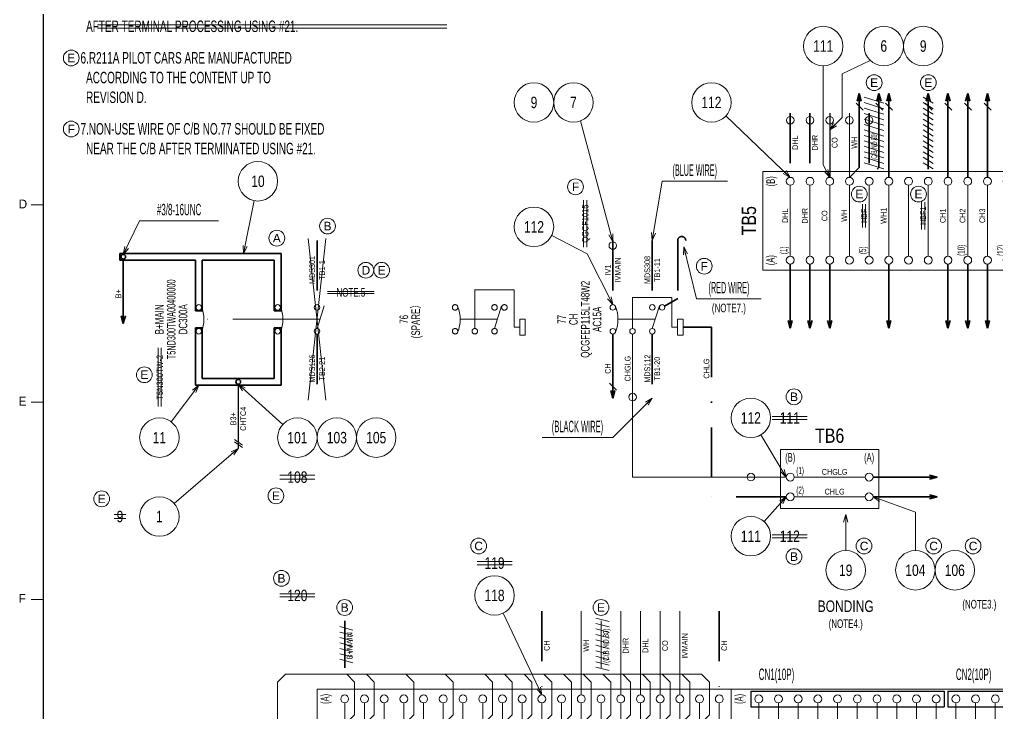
# Model space of a CAD drawing. Header units: millimetres. Extents: x 10 to 832, y 7 to 590.
# Drawn here: x 29.5 to 277.5, y 255.1 to 431 of the extents above; entities that cross this region are included whole.
import ezdxf
from ezdxf.enums import TextEntityAlignment as Align

# ---------------------------------------------------------------- set-up
doc = ezdxf.new("R2010")
doc.units = ezdxf.units.MM
for name, pattern in [('DASHDOT', [25.3, 12.7, -6.3, 0, -6.3]), ('DASHED', [19, 12.7, -6.3]), ('DIVIDE', [31.6, 12.7, -6.3, 0, -6.3, 0, -6.3])]:
    doc.linetypes.add(name, pattern=pattern)
for name, color, linetype in [('GR1_02', 7, 'Continuous'), ('GR1_03', 7, 'Continuous'), ('GR1_04', 7, 'Continuous'), ('GR1_05', 7, 'Continuous'), ('GR1_15', 7, 'Continuous'), ('GR1_16', 7, 'Continuous'), ('図面枠B6M', 7, 'Continuous'), ('表題、部品表_01', 7, 'Continuous')]:
    doc.layers.add(name, color=color, linetype=linetype)
doc.styles.add('HG丸ｺﾞｼｯｸM-PRO', font='')
doc.styles.get('HG丸ｺﾞｼｯｸM-PRO').set_extended_font_data('HG丸ｺﾞｼｯｸM-PRO')

# ---------------------------------------------------------------- blocks, each defined once
blk = doc.blocks.new('BLKF023')
at = {"layer": '図面枠B6M', "color": 2, "linetype": 'Continuous', "lineweight": 25}
blk.add_line((35.5, 584), (35.5, 15), dxfattribs=at)
at = {"layer": '図面枠B6M', "color": 4, "linetype": 'Continuous', "lineweight": 13}
for p, q in [((32.5, 384), (35.5, 384)), ((32.5, 334), (35.5, 334)), ((32.5, 284), (35.5, 284))]:
    blk.add_line(p, q, dxfattribs=at)
at = {"layer": '図面枠B6M', "color": 4, "linetype": 'Continuous', "lineweight": 13, "style": 'HG丸ｺﾞｼｯｸM-PRO'}
for s, width, p in [('D', 1.002334, (29.29, 382.45)), ('E', 1.001589, (29.29, 332.45)), ('F', 0.998986, (29.29, 282.45))]:
    blk.add_text(s, height=2.25, dxfattribs=dict(at, width=width)).set_placement(p, align=Align.BOTTOM_LEFT)
blk = doc.blocks.new('FXTIP_ARROW_S')
at = {"color": 0, "linetype": 'Continuous', "lineweight": -2}
for q in [(-1, 0), (-0.97, 0.26), (-0.97, -0.26)]:
    blk.add_line((0, 0), q, dxfattribs=at)
blk = doc.blocks.new('FXTIP_ARROW_E')
at = {"color": 0, "linetype": 'Continuous', "lineweight": -2}
for q in [(-1, 0), (-0.97, 0.26), (-0.97, -0.26)]:
    blk.add_line((0, 0), q, dxfattribs=at)
blk = doc.blocks.new('BLKF118')
at = {"layer": 'GR1_02', "color": 4, "linetype": 'Continuous', "lineweight": 13}
for p, q in [((222.5, 322), (247.5, 322)), ((222.5, 307.04), (222.5, 322)), ((247.5, 307.04), (247.5, 322)), ((226, 315), (244, 315)), ((226, 310), (244, 310)), ((222.5, 307.04), (247.5, 307.04))]:
    blk.add_line(p, q, dxfattribs=at)
for centre in [(225, 315), (245, 315), (225, 310), (245, 310)]:
    blk.add_circle(centre, 1, dxfattribs=at)
at = {"layer": 'GR1_02', "color": 3, "linetype": 'Continuous', "lineweight": 35, "style": 'HG丸ｺﾞｼｯｸM-PRO', "width": 0.521222}
for s, p in [('(1)', (227.5, 316.67)), ('(2)', (227.5, 311.67))]:
    blk.add_text(s, height=1.818, dxfattribs=at).set_placement(p, align=Align.MIDDLE_CENTER)
blk = doc.blocks.new('BLKF119')
at = {"layer": 'GR1_02', "color": 4, "linetype": 'DASHED', "lineweight": 13}
for p, q in [((195, 360.5), (184.94, 360.5)), ((185, 352.68), (185, 360.5)), ((195, 353), (195, 360.5)), ((196.4, 353), (195, 353))]:
    blk.add_line(p, q, dxfattribs=at)
at = {"layer": 'GR1_02', "color": 4, "linetype": 'Continuous', "lineweight": 13}
for p, q in [((196.4, 355), (196.4, 351)), ((196.4, 355), (197.8, 355)), ((197.8, 355), (197.8, 351)), ((196.4, 351), (197.8, 351))]:
    blk.add_line(p, q, dxfattribs=at)
blk.add_circle((185, 351.98), 0.701, dxfattribs=at)
blk = doc.blocks.new('BLKF120')
at = {"layer": 'GR1_02', "color": 4, "linetype": 'Continuous', "lineweight": 13}
blk.add_line((190, 352.68), (191.8, 358.39), dxfattribs=at)
at = {"layer": 'GR1_02', "color": 4, "linetype": 'DASHDOT', "lineweight": 13}
blk.add_line((190.73, 355), (181.31, 355), dxfattribs=at)
at = {"layer": 'GR1_02', "color": 4, "linetype": 'Continuous', "lineweight": 13}
for centre in [(180, 358.02), (190, 358.02), (192.5, 358.02), (180, 351.98), (190, 351.98)]:
    blk.add_circle(centre, 0.701, dxfattribs=at)
blk.add_arc((172.81, 355), 8.5, 337.237, 22.763, dxfattribs=at)
blk = doc.blocks.new('BLKF121')
at = {"layer": 'GR1_02', "color": 4, "linetype": 'DIVIDE', "lineweight": 13}
for p, q in [((155, 362.5), (144.94, 362.5)), ((145, 352.68), (145, 362.5)), ((155, 353), (155, 362.5)), ((156.4, 355), (156.4, 351)), ((156.4, 355), (157.8, 355)), ((157.8, 355), (157.8, 351)), ((156.4, 353), (155, 353)), ((156.4, 351), (157.8, 351))]:
    blk.add_line(p, q, dxfattribs=at)
blk.add_circle((145, 351.98), 0.701, dxfattribs=at)
blk = doc.blocks.new('BLKF122')
at = {"layer": 'GR1_02', "color": 4, "linetype": 'DIVIDE', "lineweight": 13}
for p, q in [((150, 352.68), (151.8, 358.39)), ((150.73, 355), (141.31, 355))]:
    blk.add_line(p, q, dxfattribs=at)
for centre in [(140, 358.02), (150, 358.02), (152.5, 358.02), (140, 351.98), (150, 351.98)]:
    blk.add_circle(centre, 0.701, dxfattribs=at)
blk.add_arc((132.81, 355), 8.5, 337.237, 22.763, dxfattribs=at)
blk = doc.blocks.new('BLKF123')
at = {"layer": 'GR1_03', "color": 3, "linetype": 'Continuous', "lineweight": 35}
for p, q in [((75.85, 352.8325), (74.15, 352.8325)), ((74.15, 338.3), (74.15, 352.8325)), ((75.85, 340), (75.85, 352.8325)), ((95.85, 352.8325), (94.15, 352.8325)), ((94.15, 340), (94.15, 352.8325)), ((95.85, 338.3), (95.85, 352.8325)), ((75.85, 340), (94.15, 340)), ((74.15, 338.3), (95.85, 338.3))]:
    blk.add_line(p, q, dxfattribs=at)
blk.add_circle((85, 339.15), 0.6, dxfattribs=at)
blk = doc.blocks.new('BLKF124')
at = {"layer": 'GR1_03', "color": 3, "linetype": 'Continuous', "lineweight": 35}
for p, q in [((55, 371.7), (95.85, 371.7)), ((55, 371.7), (55, 370)), ((74.15, 370), (55, 370)), ((74.15, 370), (74.15, 357.1675)), ((75.85, 370), (75.85, 357.1675)), ((75.85, 370), (94.15, 370)), ((94.15, 370), (94.15, 357.1675)), ((95.85, 371.7), (95.85, 357.1675)), ((75.85, 357.1675), (74.15, 357.1675)), ((95.85, 357.1675), (94.15, 357.1675))]:
    blk.add_line(p, q, dxfattribs=at)
blk.add_circle((55.85, 370.85), 0.6, dxfattribs=at)
blk = doc.blocks.new('BLKF125')
at = {"layer": 'GR1_02', "color": 4, "linetype": 'DASHDOT', "lineweight": 13}
blk.add_line((96.31, 355), (76.31, 355), dxfattribs=at)
at = {"layer": 'GR1_02', "color": 4, "linetype": 'Continuous', "lineweight": 13}
for centre in [(75, 358.02), (95, 358.02), (75, 351.98), (95, 351.98)]:
    blk.add_circle(centre, 0.701, dxfattribs=at)
for centre in [(67.81, 355), (87.81, 355)]:
    blk.add_arc(centre, 8.5, 337.237, 22.763, dxfattribs=at)
blk = doc.blocks.new('BLKF165')
at = {"layer": 'GR1_03', "color": 4, "linetype": 'Continuous', "lineweight": 13}
for p, q in [((97, 209), (195, 209)), ((110, 209), (112, 207)), ((115, 209), (117, 207)), ((120, 209), (122, 207)), ((125, 209), (127, 207)), ((130, 209), (132, 207)), ((135, 209), (137, 207)), ((140, 209), (142, 207)), ((145, 209), (147, 207)), ((160, 209), (162, 207)), ((165, 209), (167, 207)), ((170, 209), (172, 207)), ((175, 209), (177, 207)), ((180, 209), (182, 207)), ((185, 209), (187, 207)), ((190, 209), (192, 207)), ((195, 209), (197, 207)), ((112, 207), (112, 199.75)), ((117, 207), (117, 199.75)), ((122, 207), (122, 199.75)), ((127, 207), (127, 199.75)), ((132, 207), (132, 199.75)), ((137, 207), (137, 199.75)), ((142, 207), (142, 199.75)), ((147, 207), (147, 199.75)), ((162, 207), (162, 199.75)), ((167, 207), (167, 199.75)), ((172, 207), (172, 199.75)), ((177, 207), (177, 199.75)), ((182, 207), (182, 199.75)), ((187, 207), (187, 199.75)), ((192, 207), (192, 199.75)), ((197, 207), (197, 199.75))]:
    blk.add_line(p, q, dxfattribs=at)
blk = doc.blocks.new('BLKF167')
at = {"layer": 'GR1_03', "color": 4, "linetype": 'Continuous', "lineweight": 13}
for p, q in [((139.5, 263), (137.5, 265)), ((139.5, 254.75), (139.5, 263)), ((137, 252.25), (139.5, 254.75))]:
    blk.add_line(p, q, dxfattribs=at)
blk = doc.blocks.new('BLKF168')
at = {"layer": 'GR1_03', "color": 4, "linetype": 'Continuous', "lineweight": 13}
for p, q in [((119.5, 263), (117.5, 265)), ((119.5, 254.75), (119.5, 263)), ((117, 252.25), (119.5, 254.75))]:
    blk.add_line(p, q, dxfattribs=at)
blk = doc.blocks.new('BLKF169')
at = {"layer": 'GR1_03', "color": 4, "linetype": 'Continuous', "lineweight": 13}
for p, q in [((114.5, 263), (112.5, 265)), ((114.5, 254.75), (114.5, 263)), ((112, 252.25), (114.5, 254.75))]:
    blk.add_line(p, q, dxfattribs=at)
blk = doc.blocks.new('BLKF170')
at = {"layer": 'GR1_03', "color": 4, "linetype": 'Continuous', "lineweight": 13}
for p, q in [((149.5, 263), (147.5, 265)), ((149.5, 254.75), (149.5, 263)), ((147, 252.25), (149.5, 254.75))]:
    blk.add_line(p, q, dxfattribs=at)
blk = doc.blocks.new('BLKF171')
at = {"layer": 'GR1_03', "color": 4, "linetype": 'Continuous', "lineweight": 13}
for p, q in [((154.5, 263), (152.5, 265)), ((154.5, 254.75), (154.5, 263)), ((152, 252.25), (154.5, 254.75))]:
    blk.add_line(p, q, dxfattribs=at)
blk = doc.blocks.new('BLKF172')
at = {"layer": 'GR1_03', "color": 4, "linetype": 'Continuous', "lineweight": 13}
for p, q in [((189.5, 263), (187.5, 265)), ((189.5, 254.75), (189.5, 263)), ((187, 252.25), (189.5, 254.75))]:
    blk.add_line(p, q, dxfattribs=at)
blk = doc.blocks.new('BLKF173')
at = {"layer": 'GR1_03', "color": 4, "linetype": 'Continuous', "lineweight": 13}
for p, q in [((184.5, 263), (182.5, 265)), ((184.5, 254.75), (184.5, 263)), ((182, 252.25), (184.5, 254.75))]:
    blk.add_line(p, q, dxfattribs=at)
blk = doc.blocks.new('BLKF174')
at = {"layer": 'GR1_03', "color": 4, "linetype": 'Continuous', "lineweight": 13}
for p, q in [((179.5, 263), (177.5, 265)), ((179.5, 254.75), (179.5, 263)), ((177, 252.25), (179.5, 254.75))]:
    blk.add_line(p, q, dxfattribs=at)
blk = doc.blocks.new('BLKF175')
at = {"layer": 'GR1_03', "color": 4, "linetype": 'Continuous', "lineweight": 13}
for p, q in [((174.5, 263), (172.5, 265)), ((174.5, 254.75), (174.5, 263)), ((172, 252.25), (174.5, 254.75))]:
    blk.add_line(p, q, dxfattribs=at)
blk = doc.blocks.new('BLKF176')
at = {"layer": 'GR1_03', "color": 4, "linetype": 'Continuous', "lineweight": 13}
for p, q in [((169.5, 263), (167.5, 265)), ((169.5, 254.75), (169.5, 263)), ((167, 252.25), (169.5, 254.75))]:
    blk.add_line(p, q, dxfattribs=at)
blk = doc.blocks.new('BLKF177')
at = {"layer": 'GR1_03', "color": 4, "linetype": 'Continuous', "lineweight": 13}
for p, q in [((194.5, 263), (192.5, 265)), ((194.5, 254.75), (194.5, 263)), ((192, 252.25), (194.5, 254.75))]:
    blk.add_line(p, q, dxfattribs=at)
blk = doc.blocks.new('BLKF178')
at = {"layer": 'GR1_03', "color": 4, "linetype": 'Continuous', "lineweight": 13}
for p, q in [((199.5, 263), (197.5, 265)), ((199.5, 254.75), (199.5, 263)), ((197, 252.25), (199.5, 254.75))]:
    blk.add_line(p, q, dxfattribs=at)
blk = doc.blocks.new('BLKF179')
at = {"layer": 'GR1_03', "color": 4, "linetype": 'Continuous', "lineweight": 13}
for p, q in [((204.5, 263), (202.5, 265)), ((204.5, 254.75), (204.5, 263)), ((202, 252.25), (204.5, 254.75))]:
    blk.add_line(p, q, dxfattribs=at)
blk = doc.blocks.new('BLKF166')
at = {"layer": 'GR1_03', "color": 4, "linetype": 'Continuous', "lineweight": 13}
blk.add_line((97, 265), (202.5, 265), dxfattribs=at)
for name in ['BLKF169', 'BLKF168', 'BLKF167', 'BLKF170', 'BLKF171', 'BLKF176', 'BLKF175', 'BLKF174', 'BLKF173', 'BLKF172', 'BLKF177', 'BLKF178', 'BLKF179']:
    blk.add_blockref(name, (0, 0), dxfattribs=at)
blk = doc.blocks.new('BLKF180')
at = {"layer": 'GR1_03', "color": 4, "linetype": 'Continuous', "lineweight": 13}
for p, q in [((164.5, 263), (162.5, 265)), ((164.5, 254.75), (164.5, 263)), ((162, 252.25), (164.5, 254.75))]:
    blk.add_line(p, q, dxfattribs=at)
blk = doc.blocks.new('BLKF181')
at = {"layer": 'GR1_03', "color": 4, "linetype": 'Continuous', "lineweight": 13}
for p, q in [((159.5, 263), (157.5, 265)), ((159.5, 254.75), (159.5, 263)), ((157, 252.25), (159.5, 254.75))]:
    blk.add_line(p, q, dxfattribs=at)
blk = doc.blocks.new('BLKF182')
at = {"layer": 'GR1_03', "color": 4, "linetype": 'Continuous', "lineweight": 13}
for p, q in [((129.5, 263), (127.5, 265)), ((129.5, 254.75), (129.5, 263)), ((127, 252.25), (129.5, 254.75))]:
    blk.add_line(p, q, dxfattribs=at)
blk = doc.blocks.new('BLKF164')
at = {"layer": 'GR1_03', "color": 4, "linetype": 'Continuous', "lineweight": 13}
for p, q in [((95, 263), (97, 265)), ((95, 263), (95, 211)), ((95, 211), (97, 209))]:
    blk.add_line(p, q, dxfattribs=at)
for name in ['BLKF166', 'BLKF182', 'BLKF181', 'BLKF180', 'BLKF165']:
    blk.add_blockref(name, (0, 0), dxfattribs=at)
blk = doc.blocks.new('BLKF202')
at = {"layer": 'GR1_03', "color": 2, "linetype": 'Continuous', "lineweight": 25}
for p, q in [((215, 260.75), (264, 260.75)), ((215, 260.75), (215, 256.75)), ((264, 260.75), (264, 256.75)), ((215, 256.75), (264, 256.75))]:
    blk.add_line(p, q, dxfattribs=at)
blk = doc.blocks.new('BLKF203')
at = {"layer": 'GR1_03', "color": 2, "linetype": 'Continuous', "lineweight": 25}
for p, q in [((265, 260.75), (314, 260.75)), ((265, 260.75), (265, 256.75)), ((314, 260.75), (314, 256.75)), ((265, 256.75), (314, 256.75))]:
    blk.add_line(p, q, dxfattribs=at)
blk = doc.blocks.new('BLKF213')
at = {"layer": 'GR1_02', "color": 4, "linetype": 'Continuous', "lineweight": 13}
for p, q in [((282.96, 392.5), (218, 392.5)), ((218, 367.5), (218, 392.5)), ((282.96, 367.5), (282.96, 392.5)), ((225, 371), (225, 389)), ((230, 371), (230, 389)), ((235, 371), (235, 389)), ((240, 371), (240, 389)), ((245, 371), (245, 389)), ((250, 371), (250, 389)), ((255, 371), (255, 389)), ((260, 371), (260, 389)), ((265, 371), (265, 389)), ((270, 371), (270, 389)), ((275, 371), (275, 389)), ((280, 371), (280, 389)), ((282.96, 367.5), (218, 367.5))]:
    blk.add_line(p, q, dxfattribs=at)
for centre in [(225, 390), (230, 390), (235, 390), (240, 390), (245, 390), (250, 390), (255, 390), (260, 390), (265, 390), (270, 390), (275, 390), (280, 390), (225, 370), (230, 370), (235, 370), (240, 370), (245, 370), (250, 370), (255, 370), (260, 370), (265, 370), (270, 370), (275, 370), (280, 370)]:
    blk.add_circle(centre, 1, dxfattribs=at)
at = {"layer": 'GR1_02', "color": 3, "linetype": 'Continuous', "lineweight": 35, "style": 'HG丸ｺﾞｼｯｸM-PRO'}
for s, width, p in [('(1)', 0.521222, (223.33, 372.5)), ('(5)', 0.521222, (243.33, 372.5)), ('(10)', 0.521214, (268.33, 372.5)), ('(12)', 0.521214, (278.33, 372.5))]:
    blk.add_text(s, height=1.818, rotation=90, dxfattribs=dict(at, width=width)).set_placement(p, align=Align.MIDDLE_CENTER)
blk = doc.blocks.new('BLKF333')
at = {"layer": 'GR1_02', "color": 4, "linetype": 'Continuous', "lineweight": 13}
for p, q in [((105, 228.75), (105, 261.25)), ((210, 261.25), (105, 261.25)), ((210, 228.75), (210, 261.25)), ((112, 252.25), (112, 257.75)), ((117, 252.25), (117, 257.75)), ((122, 252.25), (122, 257.75)), ((127, 252.25), (127, 257.75)), ((132, 252.25), (132, 257.75)), ((137, 252.25), (137, 257.75)), ((142, 252.25), (142, 257.75)), ((147, 252.25), (147, 257.75)), ((152, 252.25), (152, 257.75)), ((157, 252.25), (157, 257.75)), ((162, 252.25), (162, 257.75)), ((167, 252.25), (167, 257.75)), ((172, 252.25), (172, 257.75)), ((177, 252.25), (177, 257.75)), ((182, 252.25), (182, 257.75)), ((187, 252.25), (187, 257.75)), ((192, 252.25), (192, 257.75)), ((197, 252.25), (197, 257.75)), ((202, 252.25), (202, 257.75)), ((207, 252.25), (207, 257.75)), ((112, 250.25), (112, 232.25)), ((117, 250.25), (117, 232.25)), ((122, 250.25), (122, 232.25)), ((127, 250.25), (127, 232.25)), ((132, 250.25), (132, 232.25)), ((137, 250.25), (137, 232.25)), ((142, 250.25), (142, 232.25)), ((147, 250.25), (147, 232.25)), ((152, 250.25), (152, 232.25)), ((157, 250.25), (157, 232.25)), ((162, 250.25), (162, 232.25)), ((167, 250.25), (167, 232.25)), ((172, 250.25), (172, 232.25)), ((177, 250.25), (177, 232.25)), ((182, 250.25), (182, 232.25)), ((187, 250.25), (187, 232.25)), ((192, 250.25), (192, 232.25)), ((197, 250.25), (197, 232.25)), ((202, 250.25), (202, 232.25)), ((207, 250.25), (207, 232.25)), ((210, 228.75), (105, 228.75))]:
    blk.add_line(p, q, dxfattribs=at)
for centre in [(112, 258.75), (117, 258.75), (122, 258.75), (127, 258.75), (132, 258.75), (137, 258.75), (142, 258.75), (147, 258.75), (152, 258.75), (157, 258.75), (162, 258.75), (167, 258.75), (172, 258.75), (177, 258.75), (182, 258.75), (187, 258.75), (192, 258.75), (197, 258.75), (202, 258.75), (207, 258.75), (112, 251.25), (117, 251.25), (122, 251.25), (127, 251.25), (132, 251.25), (137, 251.25), (142, 251.25), (147, 251.25), (152, 251.25), (157, 251.25), (162, 251.25), (167, 251.25), (172, 251.25), (177, 251.25), (182, 251.25), (187, 251.25), (192, 251.25), (197, 251.25), (202, 251.25), (207, 251.25), (112, 231.25), (117, 231.25), (122, 231.25), (127, 231.25), (132, 231.25), (137, 231.25), (142, 231.25), (147, 231.25), (152, 231.25), (157, 231.25), (162, 231.25), (167, 231.25), (172, 231.25), (177, 231.25), (182, 231.25), (187, 231.25), (192, 231.25), (197, 231.25), (202, 231.25), (207, 231.25)]:
    blk.add_circle(centre, 1, dxfattribs=at)
at = {"layer": 'GR1_02', "color": 3, "linetype": 'Continuous', "lineweight": 35, "style": 'HG丸ｺﾞｼｯｸM-PRO'}
for s, height, width, p in [('(A)', 2.182, 0.522521, (107, 258.75)), ('(B)', 2.182, 0.521304, (107, 251.25)), ('(1)', 1.818, 0.521222, (110.33, 233.75)), ('(5)', 1.818, 0.521222, (130.33, 233.75)), ('(10)', 1.818, 0.521214, (155.33, 233.75)), ('(15)', 1.818, 0.521214, (180.33, 233.75)), ('(20)', 1.818, 0.521214, (205.33, 233.75)), ('(C)', 2.182, 0.52136, (107, 231.25))]:
    blk.add_text(s, height=height, rotation=90, dxfattribs=dict(at, width=width)).set_placement(p, align=Align.MIDDLE_CENTER)
blk = doc.blocks.new('BLKF334')
at = {"layer": 'GR1_02', "color": 4, "linetype": 'Continuous', "lineweight": 13}
for p, q in [((315, 261.25), (210, 261.25)), ((210, 228.75), (210, 261.25)), ((315, 228.75), (315, 261.25)), ((217, 232.25), (217, 257.75)), ((222, 232.25), (222, 257.75)), ((227, 232.25), (227, 257.75)), ((232, 232.25), (232, 257.75)), ((237, 232.25), (237, 257.75)), ((242, 232.25), (242, 257.75)), ((247, 232.25), (247, 257.75)), ((252, 232.25), (252, 257.75)), ((257, 232.25), (257, 257.75)), ((262, 232.25), (262, 257.75)), ((267, 232.25), (267, 257.75)), ((272, 232.25), (272, 257.75)), ((277, 232.25), (277, 257.75)), ((282, 232.25), (282, 257.75)), ((287, 232.25), (287, 257.75)), ((292, 232.25), (292, 257.75)), ((297, 232.25), (297, 257.75)), ((302, 232.25), (302, 257.75)), ((307, 232.25), (307, 257.75)), ((312, 232.25), (312, 257.75)), ((315, 228.75), (210, 228.75))]:
    blk.add_line(p, q, dxfattribs=at)
for centre in [(217, 258.75), (222, 258.75), (227, 258.75), (232, 258.75), (237, 258.75), (242, 258.75), (247, 258.75), (252, 258.75), (257, 258.75), (262, 258.75), (267, 258.75), (272, 258.75), (277, 258.75), (282, 258.75), (287, 258.75), (292, 258.75), (297, 258.75), (302, 258.75), (307, 258.75), (312, 258.75), (217, 231.25), (222, 231.25), (227, 231.25), (232, 231.25), (237, 231.25), (242, 231.25), (247, 231.25), (252, 231.25), (257, 231.25), (262, 231.25), (267, 231.25), (272, 231.25), (277, 231.25), (282, 231.25), (287, 231.25), (292, 231.25), (297, 231.25), (302, 231.25), (307, 231.25), (312, 231.25)]:
    blk.add_circle(centre, 1, dxfattribs=at)
at = {"layer": 'GR1_02', "color": 3, "linetype": 'Continuous', "lineweight": 35, "style": 'HG丸ｺﾞｼｯｸM-PRO'}
for s, height, width, p in [('(A)', 2.182, 0.522521, (212, 258.75)), ('(21)', 1.818, 0.521214, (215.33, 241.25)), ('(25)', 1.818, 0.521214, (235.33, 241.25)), ('(30)', 1.818, 0.521214, (260.33, 241.25)), ('(35)', 1.818, 0.521214, (285.33, 241.25)), ('(40)', 1.818, 0.521214, (310.33, 241.25)), ('(B)', 2.182, 0.521304, (212, 231.25))]:
    blk.add_text(s, height=height, rotation=90, dxfattribs=dict(at, width=width)).set_placement(p, align=Align.MIDDLE_CENTER)
blk = doc.blocks.new('BLKF332')
at = {"layer": 'GR1_02', "color": 4, "linetype": 'Continuous', "lineweight": 13}
for name in ['BLKF333', 'BLKF334']:
    blk.add_blockref(name, (0, 0), dxfattribs=at)
blk = doc.blocks.new('BLKF340')
at = {"layer": 'GR1_05', "color": 4, "linetype": 'Continuous', "lineweight": 13}
blk.add_circle((94.78, 375.58), 2, dxfattribs=at)
at = {"layer": 'GR1_05', "color": 4, "linetype": 'Continuous', "lineweight": 13, "style": 'HG丸ｺﾞｼｯｸM-PRO', "width": 1.042301}
blk.add_text('A', height=2.18, dxfattribs=at).set_placement((94.78, 375.58), align=Align.MIDDLE_CENTER)
blk = doc.blocks.new('BLKF342')
at = {"layer": 'GR1_05', "color": 4, "linetype": 'Continuous', "lineweight": 13}
blk.add_circle((107.65, 378.64), 2, dxfattribs=at)
at = {"layer": 'GR1_05', "color": 4, "linetype": 'Continuous', "lineweight": 13, "style": 'HG丸ｺﾞｼｯｸM-PRO', "width": 1.04272}
blk.add_text('B', height=2.18, dxfattribs=at).set_placement((107.65, 378.64), align=Align.MIDDLE_CENTER)
blk = doc.blocks.new('BLKF343')
at = {"layer": 'GR1_05', "color": 4, "linetype": 'Continuous', "lineweight": 13}
blk.add_circle((112, 281.94), 2, dxfattribs=at)
at = {"layer": 'GR1_05', "color": 4, "linetype": 'Continuous', "lineweight": 13, "style": 'HG丸ｺﾞｼｯｸM-PRO', "width": 1.04272}
blk.add_text('B', height=2.18, dxfattribs=at).set_placement((112, 281.94), align=Align.MIDDLE_CENTER)
blk = doc.blocks.new('BLKF344')
at = {"layer": 'GR1_05', "color": 4, "linetype": 'Continuous', "lineweight": 13}
blk.add_circle((95.97, 289.33), 2, dxfattribs=at)
at = {"layer": 'GR1_05', "color": 4, "linetype": 'Continuous', "lineweight": 13, "style": 'HG丸ｺﾞｼｯｸM-PRO', "width": 1.04272}
blk.add_text('B', height=2.18, dxfattribs=at).set_placement((95.97, 289.33), align=Align.MIDDLE_CENTER)
blk = doc.blocks.new('BLKF351')
at = {"layer": 'GR1_05', "color": 4, "linetype": 'Continuous', "lineweight": 13}
blk.add_circle((225.96, 335.36), 2, dxfattribs=at)
at = {"layer": 'GR1_05', "color": 4, "linetype": 'Continuous', "lineweight": 13, "style": 'HG丸ｺﾞｼｯｸM-PRO', "width": 1.04272}
blk.add_text('B', height=2.18, dxfattribs=at).set_placement((225.96, 335.36), align=Align.MIDDLE_CENTER)
blk = doc.blocks.new('BLKF352')
at = {"layer": 'GR1_05', "color": 4, "linetype": 'Continuous', "lineweight": 13}
blk.add_circle((225.96, 294.84), 2, dxfattribs=at)
at = {"layer": 'GR1_05', "color": 4, "linetype": 'Continuous', "lineweight": 13, "style": 'HG丸ｺﾞｼｯｸM-PRO', "width": 1.04272}
blk.add_text('B', height=2.18, dxfattribs=at).set_placement((225.96, 294.84), align=Align.MIDDLE_CENTER)
blk = doc.blocks.new('BLKF365')
at = {"layer": 'GR1_05', "color": 4, "linetype": 'Continuous', "lineweight": 13}
blk.add_circle((145.97, 297.52), 2, dxfattribs=at)
at = {"layer": 'GR1_05', "color": 4, "linetype": 'Continuous', "lineweight": 13, "style": 'HG丸ｺﾞｼｯｸM-PRO', "width": 1.042931}
blk.add_text('C', height=2.18, dxfattribs=at).set_placement((145.97, 297.52), align=Align.MIDDLE_CENTER)
blk = doc.blocks.new('BLKF368')
at = {"layer": 'GR1_05', "color": 4, "linetype": 'Continuous', "lineweight": 13}
blk.add_circle((243.71, 297.52), 2, dxfattribs=at)
at = {"layer": 'GR1_05', "color": 4, "linetype": 'Continuous', "lineweight": 13, "style": 'HG丸ｺﾞｼｯｸM-PRO', "width": 1.042931}
blk.add_text('C', height=2.18, dxfattribs=at).set_placement((243.71, 297.52), align=Align.MIDDLE_CENTER)
blk = doc.blocks.new('BLKF369')
at = {"layer": 'GR1_05', "color": 4, "linetype": 'Continuous', "lineweight": 13}
blk.add_circle((261.36, 297.52), 2, dxfattribs=at)
at = {"layer": 'GR1_05', "color": 4, "linetype": 'Continuous', "lineweight": 13, "style": 'HG丸ｺﾞｼｯｸM-PRO', "width": 1.042931}
blk.add_text('C', height=2.18, dxfattribs=at).set_placement((261.36, 297.52), align=Align.MIDDLE_CENTER)
blk = doc.blocks.new('BLKF370')
at = {"layer": 'GR1_05', "color": 4, "linetype": 'Continuous', "lineweight": 13}
blk.add_circle((271.36, 297.52), 2, dxfattribs=at)
at = {"layer": 'GR1_05', "color": 4, "linetype": 'Continuous', "lineweight": 13, "style": 'HG丸ｺﾞｼｯｸM-PRO', "width": 1.042931}
blk.add_text('C', height=2.18, dxfattribs=at).set_placement((271.36, 297.52), align=Align.MIDDLE_CENTER)
blk = doc.blocks.new('BLKF378')
at = {"layer": 'GR1_05', "color": 4, "linetype": 'Continuous', "lineweight": 13}
blk.add_circle((117.37, 367.44), 2, dxfattribs=at)
at = {"layer": 'GR1_05', "color": 4, "linetype": 'Continuous', "lineweight": 13, "style": 'HG丸ｺﾞｼｯｸM-PRO', "width": 1.042833}
blk.add_text('D', height=2.18, dxfattribs=at).set_placement((117.37, 367.44), align=Align.MIDDLE_CENTER)
blk = doc.blocks.new('BLKF380')
at = {"layer": 'GR1_05', "color": 4, "linetype": 'Continuous', "lineweight": 13}
blk.add_line((105, 352.68), (106.8, 358.39), dxfattribs=at)
at = {"layer": 'GR1_05', "color": 4, "linetype": 'DASHDOT', "lineweight": 13}
blk.add_line((105.73, 355), (96.31, 355), dxfattribs=at)
at = {"layer": 'GR1_05', "color": 4, "linetype": 'Continuous', "lineweight": 13}
for centre in [(105, 358.02), (105, 351.98)]:
    blk.add_circle(centre, 0.701, dxfattribs=at)
blk = doc.blocks.new('BLKF387')
at = {"layer": 'GR1_05', "color": 4, "linetype": 'Continuous', "lineweight": 13}
blk.add_circle((121.37, 367.44), 2, dxfattribs=at)
at = {"layer": 'GR1_05', "color": 4, "linetype": 'Continuous', "lineweight": 13, "style": 'HG丸ｺﾞｼｯｸM-PRO', "width": 1.04259}
blk.add_text('E', height=2.18, dxfattribs=at).set_placement((121.37, 367.44), align=Align.MIDDLE_CENTER)
blk = doc.blocks.new('BLKF389')
at = {"layer": 'GR1_05', "color": 4, "linetype": 'Continuous', "lineweight": 13}
for p, q in [((179.06, 278.39), (175.73, 279.27)), ((179.06, 277.01), (175.73, 277.89)), ((179.06, 275.62), (175.73, 276.5)), ((179.06, 274.24), (175.73, 275.12)), ((179.06, 272.85), (175.73, 273.74)), ((179.06, 271.47), (175.73, 272.35)), ((179.06, 270.09), (175.73, 270.97)), ((179.06, 268.7), (175.73, 269.58)), ((179.06, 267.32), (175.73, 268.2)), ((179.06, 265.93), (175.73, 266.82))]:
    blk.add_line(p, q, dxfattribs=at)
blk = doc.blocks.new('BLKF390')
at = {"layer": 'GR1_05', "color": 4, "linetype": 'Continuous', "lineweight": 13}
blk.add_circle((246.27, 414.99), 2, dxfattribs=at)
at = {"layer": 'GR1_05', "color": 4, "linetype": 'Continuous', "lineweight": 13, "style": 'HG丸ｺﾞｼｯｸM-PRO', "width": 1.04259}
blk.add_text('E', height=2.18, dxfattribs=at).set_placement((246.27, 414.99), align=Align.MIDDLE_CENTER)
blk = doc.blocks.new('BLKF391')
at = {"layer": 'GR1_05', "color": 4, "linetype": 'Continuous', "lineweight": 13}
blk.add_circle((177, 281.94), 2, dxfattribs=at)
at = {"layer": 'GR1_05', "color": 4, "linetype": 'Continuous', "lineweight": 13, "style": 'HG丸ｺﾞｼｯｸM-PRO', "width": 1.04259}
blk.add_text('E', height=2.18, dxfattribs=at).set_placement((177, 281.94), align=Align.MIDDLE_CENTER)
blk = doc.blocks.new('BLKF394')
at = {"layer": 'GR1_05', "color": 4, "linetype": 'Continuous', "lineweight": 13}
blk.add_circle((42.65, 421.25), 2, dxfattribs=at)
at = {"layer": 'GR1_05', "color": 4, "linetype": 'Continuous', "lineweight": 13, "style": 'HG丸ｺﾞｼｯｸM-PRO', "width": 1.04259}
blk.add_text('E', height=2.18, dxfattribs=at).set_placement((42.65, 421.25), align=Align.MIDDLE_CENTER)
blk = doc.blocks.new('BLKF396')
at = {"layer": 'GR1_05', "color": 4, "linetype": 'Continuous', "lineweight": 13}
for p, q in [((248.69, 409.77), (243.73, 411.33)), ((248.69, 408.38), (243.73, 409.94)), ((248.69, 407), (243.73, 408.56)), ((248.69, 405.61), (243.73, 407.17)), ((248.69, 404.23), (243.73, 405.79)), ((248.69, 402.85), (243.73, 404.41)), ((248.69, 401.46), (243.73, 403.02)), ((248.69, 400.08), (243.73, 401.64)), ((248.69, 398.69), (243.73, 400.25)), ((248.69, 397.31), (243.73, 398.87)), ((248.69, 395.93), (243.73, 397.49)), ((248.69, 394.54), (243.73, 396.1)), ((248.69, 393.16), (243.73, 394.72))]:
    blk.add_line(p, q, dxfattribs=at)
blk = doc.blocks.new('BLKF397')
at = {"layer": 'GR1_05', "color": 4, "linetype": 'Continuous', "lineweight": 13}
blk.add_circle((242.52, 386.75), 2, dxfattribs=at)
at = {"layer": 'GR1_05', "color": 4, "linetype": 'Continuous', "lineweight": 13, "style": 'HG丸ｺﾞｼｯｸM-PRO', "width": 1.04259}
blk.add_text('E', height=2.18, dxfattribs=at).set_placement((242.52, 386.75), align=Align.MIDDLE_CENTER)
blk = doc.blocks.new('BLKF401')
at = {"layer": 'GR1_05', "color": 4, "linetype": 'Continuous', "lineweight": 13}
blk.add_circle((257.52, 386.75), 2, dxfattribs=at)
at = {"layer": 'GR1_05', "color": 4, "linetype": 'Continuous', "lineweight": 13, "style": 'HG丸ｺﾞｼｯｸM-PRO', "width": 1.04259}
blk.add_text('E', height=2.18, dxfattribs=at).set_placement((257.52, 386.75), align=Align.MIDDLE_CENTER)
blk = doc.blocks.new('BLKF402')
at = {"layer": 'GR1_05', "color": 4, "linetype": 'Continuous', "lineweight": 13}
for p, q in [((261.28, 409.77), (258.73, 411.33)), ((261.28, 408.38), (258.73, 409.94)), ((261.28, 407), (258.73, 408.56)), ((261.28, 405.61), (258.73, 407.17)), ((261.28, 404.23), (258.73, 405.79)), ((261.28, 402.85), (258.73, 404.41)), ((261.28, 401.46), (258.73, 403.02)), ((261.28, 400.08), (258.73, 401.64)), ((261.28, 398.69), (258.73, 400.25)), ((261.28, 397.31), (258.73, 398.87)), ((261.28, 395.93), (258.73, 397.49)), ((261.28, 394.54), (258.73, 396.1)), ((261.28, 393.16), (258.73, 394.72))]:
    blk.add_line(p, q, dxfattribs=at)
blk = doc.blocks.new('BLKF403')
at = {"layer": 'GR1_05', "color": 4, "linetype": 'Continuous', "lineweight": 13}
blk.add_circle((260, 414.99), 2, dxfattribs=at)
at = {"layer": 'GR1_05', "color": 4, "linetype": 'Continuous', "lineweight": 13, "style": 'HG丸ｺﾞｼｯｸM-PRO', "width": 1.04259}
blk.add_text('E', height=2.18, dxfattribs=at).set_placement((260, 414.99), align=Align.MIDDLE_CENTER)
blk = doc.blocks.new('BLKF405')
at = {"layer": 'GR1_05', "color": 4, "linetype": 'Continuous', "lineweight": 13}
blk.add_circle((50.36, 309.48), 2, dxfattribs=at)
at = {"layer": 'GR1_05', "color": 4, "linetype": 'Continuous', "lineweight": 13, "style": 'HG丸ｺﾞｼｯｸM-PRO', "width": 1.04259}
blk.add_text('E', height=2.18, dxfattribs=at).set_placement((50.36, 309.48), align=Align.MIDDLE_CENTER)
blk = doc.blocks.new('BLKF406')
at = {"layer": 'GR1_05', "color": 4, "linetype": 'Continuous', "lineweight": 13}
blk.add_circle((94.56, 310.25), 2, dxfattribs=at)
at = {"layer": 'GR1_05', "color": 4, "linetype": 'Continuous', "lineweight": 13, "style": 'HG丸ｺﾞｼｯｸM-PRO', "width": 1.04259}
blk.add_text('E', height=2.18, dxfattribs=at).set_placement((94.56, 310.25), align=Align.MIDDLE_CENTER)
blk = doc.blocks.new('BLKF408')
at = {"layer": 'GR1_05', "color": 4, "linetype": 'Continuous', "lineweight": 13}
blk.add_circle((61.2, 340.94), 2, dxfattribs=at)
at = {"layer": 'GR1_05', "color": 4, "linetype": 'Continuous', "lineweight": 13, "style": 'HG丸ｺﾞｼｯｸM-PRO', "width": 1.04259}
blk.add_text('E', height=2.18, dxfattribs=at).set_placement((61.2, 340.94), align=Align.MIDDLE_CENTER)
blk = doc.blocks.new('BLKF409')
at = {"layer": 'GR1_05', "color": 4, "linetype": 'Continuous', "lineweight": 13}
blk.add_circle((203.18, 368.46), 2, dxfattribs=at)
at = {"layer": 'GR1_05', "color": 4, "linetype": 'Continuous', "lineweight": 13, "style": 'HG丸ｺﾞｼｯｸM-PRO', "width": 1.042153}
blk.add_text('F', height=2.18, dxfattribs=at).set_placement((203.18, 368.46), align=Align.MIDDLE_CENTER)
blk = doc.blocks.new('BLKF410')
at = {"layer": 'GR1_05', "color": 4, "linetype": 'Continuous', "lineweight": 13}
blk.add_circle((170.54, 388.6), 2, dxfattribs=at)
at = {"layer": 'GR1_05', "color": 4, "linetype": 'Continuous', "lineweight": 13, "style": 'HG丸ｺﾞｼｯｸM-PRO', "width": 1.042153}
blk.add_text('F', height=2.18, dxfattribs=at).set_placement((170.54, 388.6), align=Align.MIDDLE_CENTER)
blk = doc.blocks.new('BLKF411')
at = {"layer": 'GR1_05', "color": 4, "linetype": 'Continuous', "lineweight": 13}
blk.add_circle((42.65, 403.25), 2, dxfattribs=at)
at = {"layer": 'GR1_05', "color": 4, "linetype": 'Continuous', "lineweight": 13, "style": 'HG丸ｺﾞｼｯｸM-PRO', "width": 1.042153}
blk.add_text('F', height=2.18, dxfattribs=at).set_placement((42.65, 403.25), align=Align.MIDDLE_CENTER)

msp = doc.modelspace()

# ---------------------------------------------------------------- linework, layer by layer
at = {"layer": 'GR1_02', "color": 3, "linetype": 'DASHDOT', "lineweight": 35}
for p, q in [((197.8, 353), (205, 353)), ((205, 353), (205, 310)), ((224, 310), (205, 310))]:
    msp.add_line(p, q, dxfattribs=at)
at = {"layer": 'GR1_03', "color": 3, "linetype": 'Continuous', "lineweight": 35}
for p, q in [((242.5, 412.28), (242.5, 393.5)), ((250, 412.28), (250, 391)), ((265, 412.28), (265, 391)), ((270, 412.28), (270, 391)), ((275, 412.28), (275, 391)), ((242.5, 393.5), (240, 391)), ((55.85, 370.25), (55.85, 353.97)), ((225, 369), (225, 352.72)), ((230, 369), (230, 352.72)), ((235, 369), (235, 352.72)), ((250, 369), (250, 352.72)), ((265, 369), (265, 352.72)), ((270, 369), (270, 352.72)), ((275, 369), (275, 352.72)), ((180, 351.28), (180, 335)), ((246, 315), (262.28, 315)), ((246, 310), (262.28, 310))]:
    msp.add_line(p, q, dxfattribs=at)
at = {"layer": 'GR1_03', "color": 4, "linetype": 'Continuous', "lineweight": 13}
for p, q in [((241.68, 409.82), (243.45, 408.05)), ((249.18, 409.82), (250.95, 408.05)), ((264.18, 409.82), (265.95, 408.05)), ((269.18, 409.82), (270.95, 408.05)), ((274.18, 409.82), (275.95, 408.05)), ((240, 407.28), (240, 391)), ((185, 351.28), (185, 315)), ((179.18, 338.85), (180.95, 337.08)), ((84.05, 324.5), (86.1, 323.07)), ((84.05, 323.96), (86.1, 322.53)), ((224, 315), (185, 315)), ((172, 281.03), (172, 259.75)), ((182, 281.03), (182, 259.75)), ((187, 281.03), (187, 259.75)), ((192, 281.03), (192, 259.75)), ((197, 281.03), (197, 259.75))]:
    msp.add_line(p, q, dxfattribs=at)
at = {"layer": 'GR1_03', "color": 3, "linetype": 'DASHED', "lineweight": 35}
for p, q in [((225, 407.28), (225, 391)), ((230, 407.28), (230, 391)), ((180, 375), (180, 358.72))]:
    msp.add_line(p, q, dxfattribs=at)
at = {"layer": 'GR1_03', "color": 2, "linetype": 'Continuous', "lineweight": 25}
for p, q in [((235, 407.28), (235, 391)), ((85, 338.55), (85, 322.27))]:
    msp.add_line(p, q, dxfattribs=at)
at = {"layer": 'GR1_03', "color": 3, "linetype": 'DASHDOT', "lineweight": 35}
for p, q in [((190, 375), (190, 358.72)), ((196.48, 375), (196.48, 360.31)), ((196.48, 360.31), (193.11, 358.37)), ((190, 351.28), (190, 335)), ((162, 281.03), (162, 259.75)), ((207, 281.03), (207, 259.75))]:
    msp.add_line(p, q, dxfattribs=at)
at = {"layer": 'GR1_03', "color": 4, "linetype": 'Continuous', "lineweight": 13}
for centre in [(225, 405.48), (230, 405.48), (235, 405.48), (240, 405.48), (180, 373.7), (185, 335.29), (215, 315)]:
    msp.add_circle(centre, 0.963, dxfattribs=at)
at = {"layer": 'GR1_03', "color": 3, "linetype": 'DASHDOT', "lineweight": 35}
msp.add_arc((197.48, 375), 1, 0, 180, dxfattribs=at)
at = {"layer": 'GR1_05', "color": 4, "linetype": 'Continuous', "lineweight": 13}
for p, q in [((49.31, 429.65), (137.87, 429.65)), ((49.31, 428.85), (137.87, 428.85)), ((246.68, 409.82), (248.45, 408.05)), ((259.18, 409.82), (260.95, 408.05)), ((172.6, 373.33), (172.6, 385.21)), ((173.4, 373.33), (173.4, 385.21)), ((258.29, 377.81), (258.29, 384.7)), ((259.09, 377.81), (259.09, 384.7)), ((243.29, 378.27), (243.29, 384.23)), ((244.09, 378.27), (244.09, 384.23)), ((102.75, 334.5), (107.25, 375.5)), ((107.25, 334.5), (102.75, 375.5)), ((107.63, 362.07), (119.51, 362.07)), ((107.63, 361.57), (119.51, 361.57)), ((64.72, 332.93), (64.72, 347.73)), ((65.47, 332.93), (65.47, 347.73)), ((220.44, 330.4), (229.32, 330.4)), ((220.44, 329.6), (229.32, 329.6)), ((95.56, 315.5), (104.44, 315.5)), ((95.56, 314.5), (104.44, 314.5)), ((53.52, 305.5), (56.48, 305.5)), ((53.52, 304.5), (56.48, 304.5)), ((220.44, 300.4), (229.32, 300.4)), ((220.44, 299.6), (229.32, 299.6)), ((145.56, 293.59), (154.44, 293.59)), ((145.56, 292.79), (154.44, 292.79)), ((95.56, 285.4), (104.44, 285.4)), ((95.56, 284.6), (104.44, 284.6)), ((177, 278.52), (177, 266.63)), ((114.06, 276.22), (110.73, 277.1)), ((114.06, 274.84), (110.73, 275.72)), ((114.06, 273.45), (110.73, 274.33)), ((114.06, 272.07), (110.73, 272.95)), ((114.06, 270.68), (110.73, 271.57)), ((114.06, 269.3), (110.73, 270.18)), ((114.06, 267.92), (110.73, 268.8))]:
    msp.add_line(p, q, dxfattribs=at)
at = {"layer": 'GR1_05', "color": 3, "linetype": 'Continuous', "lineweight": 35}
for p, q in [((247.5, 412.28), (247.5, 393.5)), ((260, 412.28), (260, 393.03)), ((247.5, 393.5), (247.03, 393.03))]:
    msp.add_line(p, q, dxfattribs=at)
at = {"layer": 'GR1_05', "color": 3, "linetype": 'DASHED', "lineweight": 35}
msp.add_line((245, 407.28), (245, 393.03), dxfattribs=at)
at = {"layer": 'GR1_05', "color": 3, "linetype": 'DASHDOT', "lineweight": 35}
for p, q in [((105, 375), (105, 358.72)), ((105, 351.28), (105, 335)), ((112, 278.52), (112, 266.63))]:
    msp.add_line(p, q, dxfattribs=at)
at = {"layer": 'GR1_05', "color": 4, "linetype": 'Continuous', "lineweight": 13}
msp.add_circle((245, 405.48), 0.963, dxfattribs=at)
at = {"layer": 'GR1_15', "color": 4, "linetype": 'Continuous', "lineweight": 13}
for p, q in [((233.35, 394.17), (233.35, 419.29)), ((238.12, 417.21), (245.29, 420.64)), ((238.12, 406.17), (238.12, 417.21)), ((180, 374.66), (171.84, 405.35)), ((225, 391), (208.62, 406.56)), ((235, 403.06), (238.12, 406.17)), ((235, 391), (233.35, 394.17)), ((86.34, 371.7), (89.02, 385.1)), ((173.47, 371.57), (164.5, 376.27)), ((180, 358.72), (173.47, 371.57)), ((74.97, 338.3), (68, 329)), ((85, 338.55), (96.29, 328.35)), ((224, 315), (217.57, 325.71)), ((85, 322.27), (68.78, 308.27)), ((224, 310), (218.34, 303.72)), ((246, 310), (256.72, 306.09)), ((239.06, 305.5), (239.06, 296.37)), ((256.72, 306.09), (256.72, 296.37)), ((162, 259.75), (152.15, 280.48))]:
    msp.add_line(p, q, dxfattribs=at)
for centre in [(233.35, 424.29), (248.71, 424.29), (258.71, 424.29), (160, 410), (170, 410), (205, 410), (90, 390), (160, 378.45), (215, 330), (65, 325), (100, 325), (110, 325), (120, 325), (65, 305), (215, 300), (239.06, 291.37), (256.72, 291.37), (266.72, 291.37), (150, 285)]:
    msp.add_circle(centre, 5, dxfattribs=at)
at = {"layer": 'GR1_16', "color": 4, "linetype": 'Continuous', "lineweight": 13}
for p, q in [((190, 375), (192.5, 390)), ((192.5, 390), (209.05, 390)), ((55.85, 371.45), (60, 380)), ((60, 380), (80, 380)), ((197.97, 373.34), (201.26, 360.21)), ((201.26, 360.21), (217.66, 360.21)), ((190, 335), (180, 325)), ((180, 325), (162.07, 325))]:
    msp.add_line(p, q, dxfattribs=at)

# ---------------------------------------------------------------- block references
at = {"layer": 'GR1_02', "color": 4, "linetype": 'Continuous', "lineweight": 13}
for name in ['BLKF213', 'BLKF119', 'BLKF125', 'BLKF120', 'BLKF118', 'BLKF332']:
    msp.add_blockref(name, (0, 0), dxfattribs=at)
at = {"layer": 'GR1_02', "color": 4, "linetype": 'DIVIDE', "lineweight": 13}
for name in ['BLKF121', 'BLKF122']:
    msp.add_blockref(name, (0, 0), dxfattribs=at)
at = {"layer": 'GR1_03', "color": 3, "linetype": 'Continuous', "lineweight": 35, "xscale": 2, "yscale": 2}
for name, p, rotation in [('FXTIP_ARROW_S', (242.5, 412.28), 90), ('FXTIP_ARROW_S', (250, 412.28), 90), ('FXTIP_ARROW_S', (265, 412.28), 90), ('FXTIP_ARROW_S', (270, 412.28), 90), ('FXTIP_ARROW_S', (275, 412.28), 90), ('FXTIP_ARROW_E', (55.85, 353.97), 270), ('FXTIP_ARROW_E', (225, 352.72), 270), ('FXTIP_ARROW_E', (230, 352.72), 270), ('FXTIP_ARROW_E', (235, 352.72), 270), ('FXTIP_ARROW_E', (250, 352.72), 270), ('FXTIP_ARROW_E', (265, 352.72), 270), ('FXTIP_ARROW_E', (270, 352.72), 270), ('FXTIP_ARROW_E', (275, 352.72), 270), ('FXTIP_ARROW_E', (180, 335), 270), ('FXTIP_ARROW_E', (262.28, 315), 360), ('FXTIP_ARROW_E', (262.28, 310), 360)]:
    msp.add_blockref(name, p, dxfattribs=dict(at, rotation=rotation))
at = {"layer": 'GR1_03', "color": 3, "linetype": 'Continuous', "lineweight": 35}
for name in ['BLKF124', 'BLKF123']:
    msp.add_blockref(name, (0, 0), dxfattribs=at)
at = {"layer": 'GR1_03', "color": 4, "linetype": 'Continuous', "lineweight": 13}
msp.add_blockref('BLKF164', (0, 0), dxfattribs=at)
at = {"layer": 'GR1_03', "color": 2, "linetype": 'Continuous', "lineweight": 25}
for name in ['BLKF202', 'BLKF203']:
    msp.add_blockref(name, (0, 0), dxfattribs=at)
at = {"layer": 'GR1_05', "color": 4, "linetype": 'Continuous', "lineweight": 13}
for name in ['BLKF394', 'BLKF390', 'BLKF403', 'BLKF396', 'BLKF402', 'BLKF411', 'BLKF410', 'BLKF397', 'BLKF401', 'BLKF342', 'BLKF340', 'BLKF409', 'BLKF378', 'BLKF387', 'BLKF380', 'BLKF408', 'BLKF351', 'BLKF405', 'BLKF406', 'BLKF365', 'BLKF368', 'BLKF369', 'BLKF370', 'BLKF352', 'BLKF344', 'BLKF343', 'BLKF391', 'BLKF389']:
    msp.add_blockref(name, (0, 0), dxfattribs=at)
at = {"layer": 'GR1_05', "color": 3, "linetype": 'Continuous', "lineweight": 35, "xscale": 2, "yscale": 2, "rotation": 90}
for p in [(247.5, 412.28), (260, 412.28)]:
    msp.add_blockref('FXTIP_ARROW_S', p, dxfattribs=at)
at = {"layer": 'GR1_15', "color": 4, "linetype": 'Continuous', "lineweight": 13, "xscale": 2, "yscale": 2}
for p, rotation in [((235, 403.06), 224.9999999999998), ((225, 391), 316.4688007143858), ((235, 391), 297.4418060112141), ((180, 374.66), 284.8989497947029), ((86.34, 371.7), 258.7024050605232), ((180, 358.72), 296.9147677341696), ((74.97, 338.3), 53.1325586381535), ((85, 338.55), 137.9074451343488), ((85, 322.27), 40.80855693842489), ((224, 315), 300.9637565320737), ((224, 310), 48.01278750418357), ((246, 310), 159.943106565899), ((239.06, 305.5), 90), ((162, 259.75), 295.4192883389025)]:
    msp.add_blockref('FXTIP_ARROW_S', p, dxfattribs=dict(at, rotation=rotation))
at = {"layer": 'GR1_16', "color": 4, "linetype": 'Continuous', "lineweight": 13, "xscale": 2, "yscale": 2}
for p, rotation in [((190, 375), 260.5376777919744), ((55.85, 371.45), 244.1089857209043), ((197.97, 373.34), 104.0864968092551), ((190, 335), 45)]:
    msp.add_blockref('FXTIP_ARROW_S', p, dxfattribs=dict(at, rotation=rotation))
at = {"layer": '図面枠B6M', "color": 4, "linetype": 'Continuous', "lineweight": 13}
msp.add_blockref('BLKF023', (0, 0), dxfattribs=at)

# ---------------------------------------------------------------- texts
at = {"layer": 'GR1_02', "color": 3, "linetype": 'Continuous', "lineweight": 35, "style": 'HG丸ｺﾞｼｯｸM-PRO'}
for s, height, width, p in [('(B)', 2.182, 0.521304, (220, 390)), ('TB5', 3.636, 0.829711, (214.5, 380)), ('(A)', 2.182, 0.522521, (220, 370))]:
    msp.add_text(s, height=height, rotation=90, dxfattribs=dict(at, width=width)).set_placement(p, align=Align.MIDDLE_CENTER)
at = {"layer": 'GR1_02', "color": 4, "linetype": 'Continuous', "lineweight": 13, "style": 'HG丸ｺﾞｼｯｸM-PRO'}
for s, height, width, p in [('QCGFEP115LT48W2', 2.1818, 0.691549, (173, 355)), ('T5ND300TWA00400000', 2.1818, 0.55406, (68, 355)), ('B+MAIN', 2.182, 0.693504, (65, 355)), ('DC300A', 2.182, 0.692392, (71, 355)), ('(SPARE）', 2.182, 0.691922, (130, 355)), ('AC15A', 2.182, 0.692539, (176, 355)), ('76', 2.182, 0.691275, (127, 355)), ('77', 2.182, 0.691275, (167, 355)), ('CH', 2.182, 0.692467, (170, 355))]:
    msp.add_text(s, height=height, rotation=90, dxfattribs=dict(at, width=width)).set_placement(p, align=Align.MIDDLE_CENTER)
at = {"layer": 'GR1_02', "color": 3, "linetype": 'Continuous', "lineweight": 35, "style": 'HG丸ｺﾞｼｯｸM-PRO'}
for s, height, width, p in [('TB6', 3.636, 0.829711, (235, 325.5)), ('(B)', 2.182, 0.521304, (225, 320)), ('(A)', 2.182, 0.522521, (245, 320))]:
    msp.add_text(s, height=height, dxfattribs=dict(at, width=width)).set_placement(p, align=Align.MIDDLE_CENTER)
at = {"layer": 'GR1_03', "color": 3, "linetype": 'Continuous', "lineweight": 35, "style": 'HG丸ｺﾞｼｯｸM-PRO', "width": 0.521586}
for s, p in [('CN1(10P)', (217, 265)), ('CN2(10P)', (267, 265))]:
    msp.add_text(s, height=2.909, dxfattribs=at).set_placement(p, align=Align.MIDDLE_LEFT)
at = {"layer": 'GR1_04', "color": 3, "linetype": 'Continuous', "lineweight": 35, "style": 'HG丸ｺﾞｼｯｸM-PRO'}
for s, width, p in [('DHL', 0.911632, (226.25, 399.78)), ('DHR', 0.912497, (231.25, 399.78)), ('CO', 0.91155, (236.25, 399.78)), ('WH', 0.912288, (241.25, 399.78)), ('DHL', 0.911632, (223.69, 381.25)), ('DHR', 0.912497, (228.69, 381.25)), ('CO', 0.91155, (233.69, 381.25)), ('WH', 0.912288, (238.69, 381.25)), ('WH1', 0.911829, (248.69, 381.25)), ('CH1', 0.911744, (263.69, 381.25)), ('CH2', 0.911744, (268.69, 381.25)), ('CH3', 0.911744, (273.69, 381.25)), ('IVMAIN', 0.914045, (181.25, 367.5)), ('MDS308', 0.911744, (188.75, 367.5)), ('TB1-11', 0.911652, (191.25, 367.5)), ('IV1', 0.913247, (178.75, 367.5)), ('B+', 0.912011, (54.6, 361.47)), ('CHGLG', 0.911503, (183.75, 342.5)), ('MDS112', 0.911744, (188.75, 342.5)), ('TB1-20', 0.911652, (191.25, 342.5)), ('CHLG', 0.911723, (203.75, 342.5)), ('CH', 0.912217, (178.75, 342.5)), ('CHTC4', 0.912312, (86.25, 329.77)), ('B3+', 0.911533, (83.75, 329.77)), ('CH', 0.912217, (163.25, 272.25)), ('WH', 0.912288, (173.25, 272.25)), ('DHR', 0.912497, (183.25, 272.25)), ('DHL', 0.911632, (188.25, 272.25)), ('CO', 0.91155, (193.25, 272.25)), ('IVMAIN', 0.914045, (198.25, 272.25)), ('CH', 0.912217, (208.25, 272.25))]:
    msp.add_text(s, height=1.455, rotation=90, dxfattribs=dict(at, width=width)).set_placement(p, align=Align.MIDDLE_CENTER)
for s, width, p in [('CHGLG', 0.911503, (236.25, 316.31)), ('CHLG', 0.911723, (236.25, 311.31))]:
    msp.add_text(s, height=1.455, dxfattribs=dict(at, width=width)).set_placement(p, align=Align.MIDDLE_CENTER)
at = {"layer": 'GR1_05', "color": 3, "linetype": 'Continuous', "lineweight": 35, "style": 'HG丸ｺﾞｼｯｸM-PRO', "width": 0.6519}
msp.add_text('  AFTER TERMINAL PROCESSING USING #21.', height=2.9091, dxfattribs=at).set_placement((45, 429.3), align=Align.MIDDLE_LEFT)
at = {"layer": 'GR1_05', "color": 3, "linetype": 'Continuous', "lineweight": 35, "style": 'HG丸ｺﾞｼｯｸM-PRO'}
for s, height, rotation, width, p in [('(C/B NO.80)', 1.4545, 90, 0.521829, (246.25, 398.78)), ('HBF', 1.455, 90, 0.91228, (243.69, 381.25)), ('HBF1', 1.455, 90, 0.911891, (258.69, 381.25)), ('MDS301', 1.455, 90, 0.911744, (103.75, 367.5)), ('TB1-1', 1.455, 90, 0.911851, (106.25, 367.5)), ('MDS126', 1.455, 90, 0.911744, (103.75, 342.5)), ('TB2-21', 1.455, 90, 0.911652, (106.25, 342.5)), ('111', 2.909, 0, 0.784542, (224.88, 330)), ('108', 2.909, 0, 0.784542, (100, 315)), ('9', 2.91, 0, 0.784542, (55, 305)), ('112', 2.909, 0, 0.784542, (224.88, 300)), ('119', 2.909, 0, 0.784542, (150, 293.19)), ('120', 2.909, 0, 0.784542, (100, 285)), ('B+MAIN', 1.455, 90, 0.913147, (113.25, 272.25)), ('(C/B NO.80)', 1.4545, 90, 0.652444, (178.25, 272.25))]:
    msp.add_text(s, height=height, rotation=rotation, dxfattribs=dict(at, width=width)).set_placement(p, align=Align.MIDDLE_CENTER)
at = {"layer": 'GR1_05', "color": 4, "linetype": 'Continuous', "lineweight": 13, "style": 'HG丸ｺﾞｼｯｸM-PRO'}
for s, width, p in [('QGCF1015', 0.691256, (173, 379.27)), ('T5N300TW-2', 0.692022, (65.1, 340.32))]:
    msp.add_text(s, height=1.636, rotation=90, dxfattribs=dict(at, width=width)).set_placement(p, align=Align.MIDDLE_CENTER)
at = {"layer": 'GR1_05', "color": 3, "linetype": 'Continuous', "lineweight": 35, "style": 'HG丸ｺﾞｼｯｸM-PRO', "width": 0.691901}
msp.add_text('NOTE.5', height=2.182, dxfattribs=at).set_placement((113.57, 361.82), align=Align.MIDDLE_CENTER)
at = {"layer": 'GR1_15', "color": 3, "linetype": 'Continuous', "lineweight": 35, "style": 'HG丸ｺﾞｼｯｸM-PRO', "width": 0.784542}
for s, height, p in [('111', 2.909, (233.35, 424.29)), ('6', 2.91, (248.71, 424.29)), ('9', 2.91, (258.71, 424.29)), ('9', 2.91, (160, 410)), ('7', 2.91, (170, 410)), ('112', 2.909, (205, 410)), ('112', 2.909, (160, 378.45)), ('112', 2.909, (215, 330)), ('11', 2.909, (65, 325)), ('101', 2.909, (100, 325)), ('103', 2.909, (110, 325)), ('105', 2.909, (120, 325)), ('1', 2.91, (65, 305)), ('111', 2.909, (215, 300)), ('19', 2.909, (239.06, 291.37)), ('104', 2.909, (256.72, 291.37)), ('106', 2.909, (266.72, 291.37)), ('118', 2.909, (150, 285))]:
    msp.add_text(s, height=height, rotation=0, dxfattribs=at).set_placement(p, align=Align.MIDDLE_CENTER)
at = {"layer": 'GR1_15', "color": 3, "linetype": 'Continuous', "lineweight": 35, "style": 'HG丸ｺﾞｼｯｸM-PRO'}
for s, height, width, p in [('10', 2.909, 0.784542, (90, 390)), ('BONDING', 2.909, 0.782848, (239.06, 282.26)), ('(NOTE3.)', 2.182, 0.691797, (272.95, 282.77)), ('(NOTE4.)', 2.182, 0.691797, (239.06, 277.84))]:
    msp.add_text(s, height=height, dxfattribs=dict(at, width=width)).set_placement(p, align=Align.MIDDLE_CENTER)
at = {"layer": 'GR1_16', "color": 3, "linetype": 'Continuous', "lineweight": 35, "style": 'HG丸ｺﾞｼｯｸM-PRO', "width": 0.392553}
msp.add_text('(BLUE WIRE)', height=2.9091, rotation=360, dxfattribs=at).set_placement((200.78, 390.5), align=Align.BOTTOM_CENTER)
at = {"layer": 'GR1_16', "color": 3, "linetype": 'Continuous', "lineweight": 35, "style": 'HG丸ｺﾞｼｯｸM-PRO'}
for s, height, width, p in [('#3/8-16UNC', 2.909, 0.521416, (70, 380.5)), ('(RED WIRE)', 2.909, 0.392636, (209.46, 360.71)), ('(BLACK WIRE)', 2.9091, 0.391824, (171.03, 325.5))]:
    msp.add_text(s, height=height, dxfattribs=dict(at, width=width)).set_placement(p, align=Align.BOTTOM_CENTER)
at = {"layer": 'GR1_16', "color": 3, "linetype": 'Continuous', "lineweight": 35, "style": 'HG丸ｺﾞｼｯｸM-PRO', "width": 0.691797}
msp.add_text('(NOTE7.)', height=2.182, dxfattribs=at).set_placement((209.44, 357.89), align=Align.MIDDLE_CENTER)
at = {"layer": '表題、部品表_01', "color": 3, "linetype": 'Continuous', "lineweight": 35, "style": 'HG丸ｺﾞｼｯｸM-PRO'}
for s, width, p in [('6.R211A PILOT CARS ARE MANUFACTURED', 0.652282, (45, 421.3)), ('  ACCORDING TO THE CONTENT UP TO', 0.651478, (45, 416.3)), ('  REVISION D. ', 0.651963, (45, 411.3)), ('7.NON-USE WIRE OF C/B NO.77 SHOULD BE FIXED', 0.651811, (45, 403.3)), ('  NEAR THE C/B AFTER TERMINATED USING #21.', 0.651758, (45, 398.3))]:
    msp.add_text(s, height=2.9091, dxfattribs=dict(at, width=width)).set_placement(p, align=Align.MIDDLE_LEFT)

doc.saveas('drawing.dxf')
